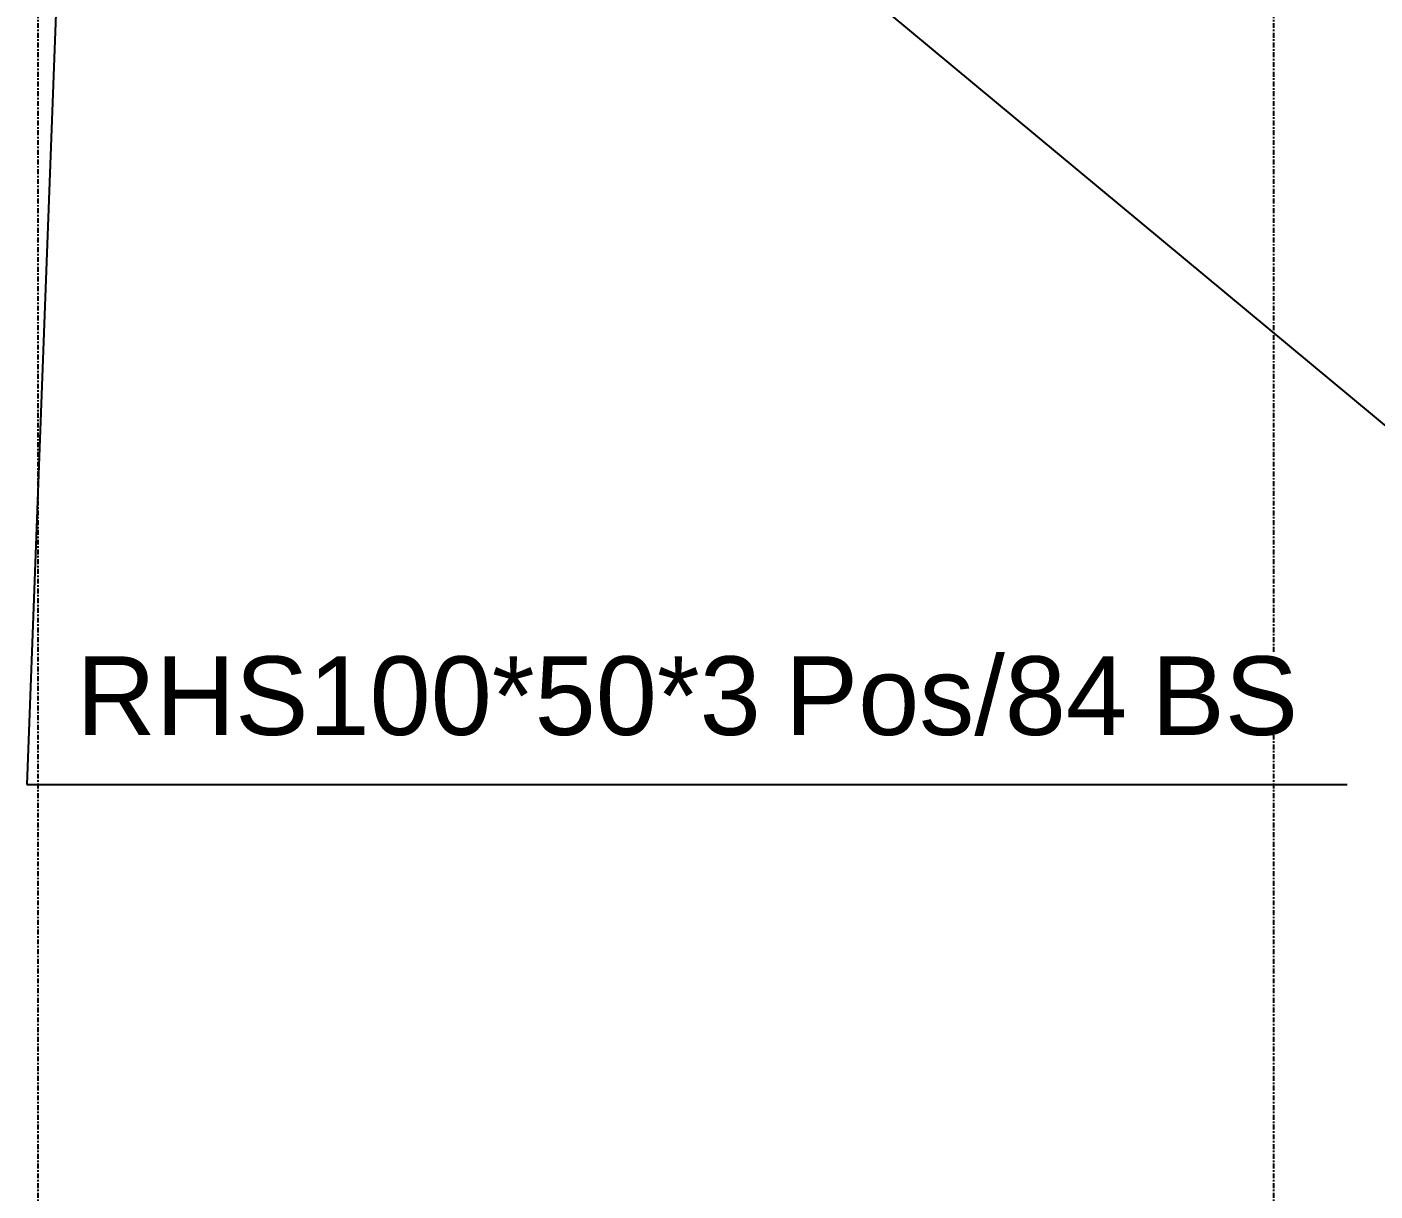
# Model space of a CAD drawing. Header units: millimetres. Extents: x -57554 to 16546, y 2142 to 98430.
# Drawn here: x -45676 to -44858, y 21904 to 22610 of the extents above; entities that cross this region are included whole.
import ezdxf

# ---------------------------------------------------------------- set-up
doc = ezdxf.new("R2010")
doc.units = ezdxf.units.MM
doc.linetypes.add('DXK_LINE_DOT3', pattern=[5.9187, 2.979, -0.9799, 0.9799, -0.9799])
doc.layers.add('S-Z2-A_TEXTUAL_ANNOTATION', color=7, linetype='Continuous')
doc.styles.add('Arial', font='ARIAL.TTF', dxfattribs={"height": 0.2})

msp = doc.modelspace()

# ---------------------------------------------------------------- linework, layer by layer
at = {"color": 1, "linetype": 'DXK_LINE_DOT3'}
for p, q in [((-45669.52, 20224.55), (-45669.52, 32724.55)), ((-44919.52, 20224.55), (-44919.52, 32724.55))]:
    msp.add_line(p, q, dxfattribs=at)
at = {"layer": 'S-Z2-A_TEXTUAL_ANNOTATION'}
for p, q in [((-45654.81, 22724.06), (-45676.26, 22150.51)), ((-45279.81, 22724.06), (-44846.81, 22364.06)), ((-45676.26, 22150.51), (-44874.98, 22150.51))]:
    msp.add_line(p, q, dxfattribs=at)

# ---------------------------------------------------------------- wipeouts: each hides what was drawn before it
for points in [[(-45231.32, 22180.51), (-45231.32, 22230.51), (-45646.26, 22230.51), (-45646.26, 22180.51)], [(-45008.85, 22180.51), (-45008.85, 22230.51), (-45216.32, 22230.51), (-45216.32, 22180.51)]]:
    msp.add_wipeout(points).dxf.layer = 'S-Z2-A_TEXTUAL_ANNOTATION'

# ---------------------------------------------------------------- next in the draw order: texts
at = {"layer": 'S-Z2-A_TEXTUAL_ANNOTATION', "style": 'Arial'}
for s, height, p in [('RHS100*50*3', 47.7539, (-45646.26, 22180.51)), ('Pos/84', 47.754, (-45216.32, 22180.51))]:
    msp.add_text(s, height=height, dxfattribs=at).set_placement(p)

# ---------------------------------------------------------------- next in the draw order: wipeouts: each hides what was drawn before it
msp.add_wipeout([(-44904.98, 22180.51), (-44904.98, 22230.51), (-44993.85, 22230.51), (-44993.85, 22180.51)]).dxf.layer = 'S-Z2-A_TEXTUAL_ANNOTATION'

# ---------------------------------------------------------------- next in the draw order: texts
msp.add_text('BS', height=47.754, dxfattribs=at).set_placement((-44993.85, 22180.51))

doc.saveas('drawing.dxf')
